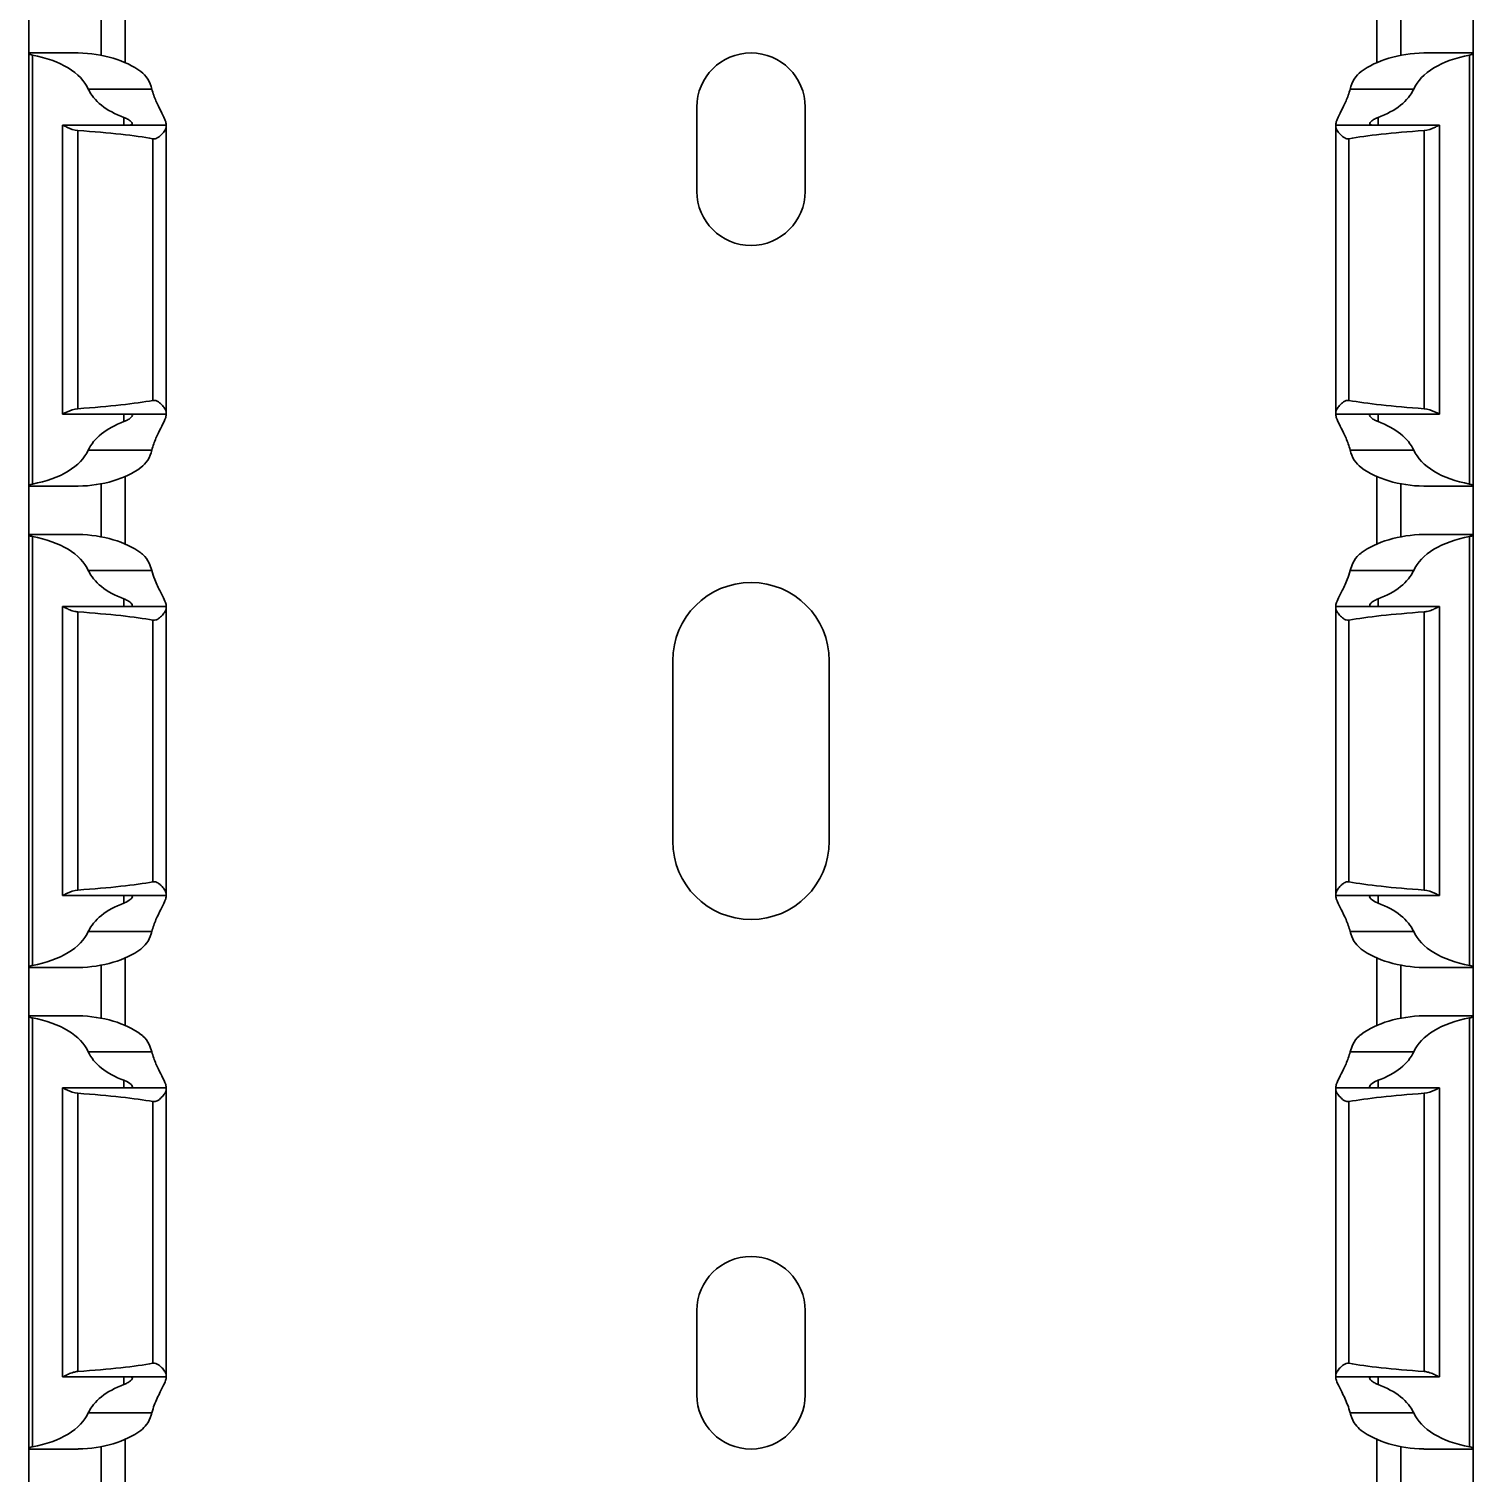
# Model space of a CAD drawing. Header units: millimetres. Extents: x -2573 to 2942, y -1220 to 2800.
# Drawn here: x 2882.4 to 2942.4, y 1582.6 to 1642.6 of the extents above; entities that cross this region are included whole.
import ezdxf

# ---------------------------------------------------------------- set-up
doc = ezdxf.new("R2010")
doc.units = ezdxf.units.MM

msp = doc.modelspace()

# ---------------------------------------------------------------- linework, layer by layer
at = {"linetype": 'Continuous', "lineweight": 30}
for p, q in [((2886.402, 1644.049), (2886.402, 1641.243)), ((2938.402, 1644.049), (2938.402, 1641.243)), ((2882.402, 1641.646), (2882.402, 1643.646)), ((2885.402, 1641.545), (2885.402, 1643.746)), ((2939.402, 1641.545), (2939.402, 1643.746)), ((2942.402, 1641.646), (2942.402, 1643.646)), ((2884.368, 1641.646), (2882.402, 1641.646)), ((2882.402, 1641.646), (2882.402, 1641.617)), ((2882.402, 1623.675), (2882.402, 1641.617)), ((2942.402, 1641.646), (2940.436, 1641.646)), ((2942.402, 1641.646), (2942.402, 1641.617)), ((2942.402, 1623.675), (2942.402, 1641.617)), ((2882.552, 1623.737), (2882.552, 1641.555)), ((2942.252, 1623.737), (2942.252, 1641.555)), ((2887.51, 1640.146), (2884.871, 1640.146)), ((2937.293, 1640.146), (2939.932, 1640.146)), ((2910.152, 1639.396), (2910.152, 1635.896)), ((2914.652, 1635.896), (2914.652, 1639.396)), ((2883.802, 1638.646), (2883.802, 1626.646)), ((2883.802, 1638.646), (2883.805, 1638.646)), ((2888.102, 1638.646), (2883.805, 1638.646)), ((2886.352, 1638.646), (2886.352, 1638.964)), ((2888.102, 1638.646), (2888.102, 1638.703)), ((2888.102, 1638.562), (2888.102, 1638.646)), ((2936.702, 1638.646), (2936.702, 1638.703)), ((2936.702, 1638.562), (2936.702, 1638.646)), ((2936.702, 1638.646), (2940.998, 1638.646)), ((2938.452, 1638.646), (2938.452, 1638.964)), ((2941.002, 1638.646), (2940.998, 1638.646)), ((2941.002, 1626.646), (2941.002, 1638.646)), ((2884.441, 1626.867), (2884.441, 1638.425)), ((2887.558, 1627.21), (2887.558, 1638.082)), ((2888.102, 1626.73), (2888.102, 1638.562)), ((2936.702, 1626.73), (2936.702, 1638.562)), ((2937.245, 1627.21), (2937.245, 1638.082)), ((2940.363, 1626.867), (2940.363, 1638.425)), ((2883.805, 1626.646), (2883.802, 1626.646)), ((2888.102, 1626.646), (2883.805, 1626.646)), ((2886.352, 1626.328), (2886.352, 1626.646)), ((2888.102, 1626.646), (2888.102, 1626.73)), ((2888.102, 1626.589), (2888.102, 1626.646)), ((2936.702, 1626.646), (2936.702, 1626.73)), ((2936.702, 1626.646), (2940.998, 1626.646)), ((2936.702, 1626.589), (2936.702, 1626.646)), ((2938.452, 1626.328), (2938.452, 1626.646)), ((2940.998, 1626.646), (2941.002, 1626.646)), ((2887.51, 1625.146), (2884.871, 1625.146)), ((2937.293, 1625.146), (2939.932, 1625.146)), ((2882.402, 1623.646), (2882.402, 1623.675)), ((2882.402, 1623.646), (2884.364, 1623.646)), ((2882.402, 1621.646), (2882.402, 1623.646)), ((2885.402, 1621.545), (2885.402, 1623.746)), ((2886.402, 1624.049), (2886.402, 1621.243)), ((2938.402, 1624.049), (2938.402, 1621.243)), ((2939.402, 1621.545), (2939.402, 1623.746)), ((2940.439, 1623.646), (2942.402, 1623.646)), ((2942.402, 1623.646), (2942.402, 1623.675)), ((2942.402, 1621.646), (2942.402, 1623.646)), ((2884.368, 1621.646), (2882.402, 1621.646)), ((2882.402, 1621.646), (2882.402, 1621.617)), ((2882.402, 1603.675), (2882.402, 1621.617)), ((2882.552, 1603.737), (2882.552, 1621.555)), ((2942.402, 1621.646), (2940.436, 1621.646)), ((2942.252, 1603.737), (2942.252, 1621.555)), ((2942.402, 1621.646), (2942.402, 1621.617)), ((2942.402, 1603.675), (2942.402, 1621.617)), ((2887.51, 1620.146), (2884.871, 1620.146)), ((2937.293, 1620.146), (2939.932, 1620.146)), ((2886.352, 1618.646), (2886.352, 1618.964)), ((2938.452, 1618.646), (2938.452, 1618.964)), ((2883.802, 1618.646), (2883.802, 1606.646)), ((2883.802, 1618.646), (2883.805, 1618.646)), ((2888.102, 1618.646), (2883.805, 1618.646)), ((2884.441, 1606.867), (2884.441, 1618.425)), ((2888.102, 1618.646), (2888.102, 1618.703)), ((2888.102, 1618.562), (2888.102, 1618.646)), ((2888.102, 1606.73), (2888.102, 1618.562)), ((2936.702, 1618.646), (2936.702, 1618.703)), ((2936.702, 1618.562), (2936.702, 1618.646)), ((2936.702, 1618.646), (2940.998, 1618.646)), ((2936.702, 1606.73), (2936.702, 1618.562)), ((2940.363, 1606.867), (2940.363, 1618.425)), ((2941.002, 1618.646), (2940.998, 1618.646)), ((2941.002, 1606.646), (2941.002, 1618.646)), ((2887.558, 1607.21), (2887.558, 1618.082)), ((2937.245, 1607.21), (2937.245, 1618.082)), ((2909.152, 1616.396), (2909.152, 1608.896)), ((2915.652, 1608.896), (2915.652, 1616.396)), ((2883.805, 1606.646), (2883.802, 1606.646)), ((2888.102, 1606.646), (2883.805, 1606.646)), ((2886.352, 1606.328), (2886.352, 1606.646)), ((2888.102, 1606.646), (2888.102, 1606.73)), ((2888.102, 1606.589), (2888.102, 1606.646)), ((2936.702, 1606.646), (2936.702, 1606.73)), ((2936.702, 1606.646), (2940.998, 1606.646)), ((2936.702, 1606.589), (2936.702, 1606.646)), ((2938.452, 1606.328), (2938.452, 1606.646)), ((2940.998, 1606.646), (2941.002, 1606.646)), ((2887.51, 1605.146), (2884.871, 1605.146)), ((2937.293, 1605.146), (2939.932, 1605.146)), ((2886.402, 1604.049), (2886.402, 1601.243)), ((2938.402, 1604.049), (2938.402, 1601.243)), ((2882.402, 1603.646), (2882.402, 1603.675)), ((2882.402, 1603.646), (2884.364, 1603.646)), ((2882.402, 1601.646), (2882.402, 1603.646)), ((2885.402, 1601.545), (2885.402, 1603.746)), ((2939.402, 1601.545), (2939.402, 1603.746)), ((2940.439, 1603.646), (2942.402, 1603.646)), ((2942.402, 1603.646), (2942.402, 1603.675)), ((2942.402, 1601.646), (2942.402, 1603.646)), ((2884.368, 1601.646), (2882.402, 1601.646)), ((2882.402, 1601.646), (2882.402, 1601.617)), ((2882.402, 1583.675), (2882.402, 1601.617)), ((2882.552, 1583.737), (2882.552, 1601.555)), ((2942.402, 1601.646), (2940.436, 1601.646)), ((2942.252, 1583.737), (2942.252, 1601.555)), ((2942.402, 1601.646), (2942.402, 1601.617)), ((2942.402, 1583.675), (2942.402, 1601.617)), ((2887.51, 1600.146), (2884.871, 1600.146)), ((2937.293, 1600.146), (2939.932, 1600.146)), ((2883.802, 1598.646), (2883.802, 1586.646)), ((2883.802, 1598.646), (2883.805, 1598.646)), ((2888.102, 1598.646), (2883.805, 1598.646)), ((2884.441, 1586.867), (2884.441, 1598.425)), ((2886.352, 1598.646), (2886.352, 1598.964)), ((2888.102, 1598.646), (2888.102, 1598.703)), ((2888.102, 1598.562), (2888.102, 1598.646)), ((2888.102, 1586.73), (2888.102, 1598.562)), ((2936.702, 1598.646), (2936.702, 1598.703)), ((2936.702, 1598.562), (2936.702, 1598.646)), ((2936.702, 1598.646), (2940.998, 1598.646)), ((2936.702, 1586.73), (2936.702, 1598.562)), ((2938.452, 1598.646), (2938.452, 1598.964)), ((2940.363, 1586.867), (2940.363, 1598.425)), ((2941.002, 1598.646), (2940.998, 1598.646)), ((2941.002, 1586.646), (2941.002, 1598.646)), ((2887.558, 1587.21), (2887.558, 1598.082)), ((2937.245, 1587.21), (2937.245, 1598.082)), ((2910.152, 1589.396), (2910.152, 1585.896)), ((2914.652, 1585.896), (2914.652, 1589.396)), ((2883.805, 1586.646), (2883.802, 1586.646)), ((2888.102, 1586.646), (2883.805, 1586.646)), ((2886.352, 1586.328), (2886.352, 1586.646)), ((2888.102, 1586.646), (2888.102, 1586.73)), ((2888.102, 1586.589), (2888.102, 1586.646)), ((2936.702, 1586.646), (2936.702, 1586.73)), ((2936.702, 1586.646), (2940.998, 1586.646)), ((2936.702, 1586.589), (2936.702, 1586.646)), ((2938.452, 1586.328), (2938.452, 1586.646)), ((2940.998, 1586.646), (2941.002, 1586.646)), ((2887.51, 1585.146), (2884.871, 1585.146)), ((2937.293, 1585.146), (2939.932, 1585.146)), ((2886.402, 1584.049), (2886.402, 1581.243)), ((2938.402, 1584.049), (2938.402, 1581.243)), ((2882.402, 1583.646), (2882.402, 1583.675)), ((2882.402, 1583.646), (2884.364, 1583.646)), ((2882.402, 1581.646), (2882.402, 1583.646)), ((2885.402, 1581.545), (2885.402, 1583.746)), ((2939.402, 1581.545), (2939.402, 1583.746)), ((2940.439, 1583.646), (2942.402, 1583.646)), ((2942.402, 1583.646), (2942.402, 1583.675)), ((2942.402, 1581.646), (2942.402, 1583.646))]:
    msp.add_line(p, q, dxfattribs=at)
for centre, radius, start, end in [((2912.402, 1639.396), 2.25, 0, 180), ((2912.402, 1635.896), 2.25, 180, 0), ((2912.402, 1616.396), 3.25, 0, 180), ((2912.402, 1608.896), 3.25, 180, 0), ((2912.402, 1589.396), 2.25, 0, 180), ((2912.402, 1585.896), 2.25, 180, 0)]:
    msp.add_arc(centre, radius, start, end, dxfattribs=at)
for centre, major_axis, ratio, start_param, end_param in [((2884.317, 1639.646), (3.464, 0), 0.57735, 0.660927, 1.531918), ((2940.486, 1639.646), (3.464, 0), 0.57735, 1.609674, 2.480666), ((2881.517, 1639.646), (3.464, 0), 0.57735, 0.25268, 1.267492), ((2943.286, 1639.646), (3.464, 0), 0.57735, 1.874101, 2.888912), ((2888.225, 1640.646), (3.464, 0), 0.57735, 3.394273, 4.140941), ((2936.578, 1640.646), (3.464, 0), 0.57735, 5.283837, 6.030505), ((2877.271, 1637.646), (11.43, 0), 0.087489, 0.451027, 0.892766), ((2947.532, 1637.646), (11.43, 0), 0.087489, 2.248826, 2.690566), ((2877.271, 1627.646), (11.43, 0), 0.087489, 5.390419, 5.832158), ((2947.532, 1627.646), (11.43, 0), 0.087489, 3.592619, 4.034359), ((2888.225, 1624.646), (3.464, 0), 0.57735, 2.142244, 2.888912), ((2936.578, 1624.646), (3.464, 0), 0.57735, 0.25268, 0.999349), ((2881.517, 1625.646), (3.464, 0), 0.57735, 5.015694, 6.030505), ((2943.286, 1625.646), (3.464, 0), 0.57735, 3.394273, 4.409084), ((2884.317, 1625.646), (3.464, 0), 0.57735, 4.751267, 5.622258), ((2940.486, 1625.646), (3.464, 0), 0.57735, 3.80252, 4.673511), ((2881.517, 1619.646), (3.464, 0), 0.57735, 0.25268, 1.267492), ((2884.317, 1619.646), (3.464, 0), 0.57735, 0.660927, 1.531918), ((2940.486, 1619.646), (3.464, 0), 0.57735, 1.609674, 2.480666), ((2943.286, 1619.646), (3.464, 0), 0.57735, 1.874101, 2.888912), ((2888.225, 1620.646), (3.464, 0), 0.57735, 3.394273, 4.140941), ((2936.578, 1620.646), (3.464, 0), 0.57735, 5.283837, 6.030505), ((2877.271, 1617.646), (11.43, 0), 0.087489, 0.451027, 0.892766), ((2947.532, 1617.646), (11.43, 0), 0.087489, 2.248826, 2.690566), ((2877.271, 1607.646), (11.43, 0), 0.087489, 5.390419, 5.832158), ((2947.532, 1607.646), (11.43, 0), 0.087489, 3.592619, 4.034359), ((2888.225, 1604.646), (3.464, 0), 0.57735, 2.142244, 2.888912), ((2936.578, 1604.646), (3.464, 0), 0.57735, 0.25268, 0.999349), ((2881.517, 1605.646), (3.464, 0), 0.57735, 5.015694, 6.030505), ((2943.286, 1605.646), (3.464, 0), 0.57735, 3.394273, 4.409084), ((2884.317, 1605.646), (3.464, 0), 0.57735, 4.751267, 5.622258), ((2940.486, 1605.646), (3.464, 0), 0.57735, 3.80252, 4.673511), ((2881.517, 1599.646), (3.464, 0), 0.57735, 0.25268, 1.267492), ((2884.317, 1599.646), (3.464, 0), 0.57735, 0.660927, 1.531918), ((2940.486, 1599.646), (3.464, 0), 0.57735, 1.609674, 2.480666), ((2943.286, 1599.646), (3.464, 0), 0.57735, 1.874101, 2.888912), ((2888.225, 1600.646), (3.464, 0), 0.57735, 3.394273, 4.140941), ((2936.578, 1600.646), (3.464, 0), 0.57735, 5.283837, 6.030505), ((2877.271, 1597.646), (11.43, 0), 0.087489, 0.451027, 0.892766), ((2947.532, 1597.646), (11.43, 0), 0.087489, 2.248826, 2.690566), ((2877.271, 1587.646), (11.43, 0), 0.087489, 5.390419, 5.832158), ((2947.532, 1587.646), (11.43, 0), 0.087489, 3.592619, 4.034359), ((2888.225, 1584.646), (3.464, 0), 0.57735, 2.142244, 2.888912), ((2936.578, 1584.646), (3.464, 0), 0.57735, 0.25268, 0.999349), ((2881.517, 1585.646), (3.464, 0), 0.57735, 5.015694, 6.030505), ((2943.286, 1585.646), (3.464, 0), 0.57735, 3.394273, 4.409084), ((2884.317, 1585.646), (3.464, 0), 0.57735, 4.751267, 5.622258), ((2940.486, 1585.646), (3.464, 0), 0.57735, 3.80252, 4.673511)]:
    msp.add_ellipse(centre, major_axis=major_axis, ratio=ratio, start_param=start_param, end_param=end_param, dxfattribs=at)
for points, knots in [([(2882.402, 1641.617), (2882.405, 1641.611), (2882.412, 1641.598), (2882.465, 1641.575), (2882.519, 1641.561), (2882.55, 1641.555), (2882.552, 1641.555)], [0, 0, 0, 0, 0.327128, 0.654054, 0.984568, 1, 1, 1, 1]), ([(2884.452, 1641.644), (2884.439, 1641.645), (2884.406, 1641.645), (2884.382, 1641.646), (2884.368, 1641.646)], [0, 0, 0, 0, 0.38156, 1, 1, 1, 1]), ([(2940.352, 1641.644), (2940.364, 1641.645), (2940.397, 1641.645), (2940.421, 1641.646), (2940.436, 1641.646)], [0, 0, 0, 0, 0.38156, 1, 1, 1, 1]), ([(2942.402, 1641.617), (2942.398, 1641.611), (2942.391, 1641.598), (2942.338, 1641.575), (2942.284, 1641.561), (2942.253, 1641.555), (2942.252, 1641.555)], [0, 0, 0, 0, 0.327128, 0.654054, 0.984568, 1, 1, 1, 1]), ([(2887.51, 1640.146), (2887.473, 1640.294), (2887.417, 1640.435), (2887.264, 1640.681), (2887.167, 1640.788), (2887.052, 1640.874)], [0, 0, 0, 0, 0.5, 0.5, 1, 1, 1, 1]), ([(2937.293, 1640.146), (2937.33, 1640.294), (2937.386, 1640.435), (2937.539, 1640.681), (2937.636, 1640.788), (2937.752, 1640.874)], [0, 0, 0, 0, 0.5, 0.5, 1, 1, 1, 1]), ([(2888.102, 1638.703), (2888.102, 1638.725), (2888.096, 1638.754), (2888.074, 1638.823), (2888.058, 1638.863), (2887.997, 1639), (2887.941, 1639.11), (2887.815, 1639.361), (2887.747, 1639.5), (2887.616, 1639.805), (2887.554, 1639.97), (2887.51, 1640.146)], [0, 0, 0, 0, 0.125, 0.125, 0.25, 0.25, 0.5, 0.5, 0.75, 0.75, 1, 1, 1, 1]), ([(2936.702, 1638.703), (2936.702, 1638.725), (2936.708, 1638.754), (2936.73, 1638.823), (2936.746, 1638.863), (2936.807, 1639), (2936.862, 1639.11), (2936.988, 1639.361), (2937.057, 1639.5), (2937.187, 1639.805), (2937.249, 1639.97), (2937.293, 1640.146)], [0, 0, 0, 0, 0.125, 0.125, 0.25, 0.25, 0.5, 0.5, 0.75, 0.75, 1, 1, 1, 1]), ([(2883.805, 1638.646), (2883.814, 1638.646), (2883.837, 1638.635), (2883.908, 1638.6), (2883.956, 1638.575), (2884.124, 1638.496), (2884.274, 1638.436), (2884.441, 1638.425)], [0, 0, 0, 0, 0.25, 0.25, 0.5, 0.5, 1, 1, 1, 1]), ([(2886.352, 1638.964), (2886.373, 1638.955), (2886.458, 1638.922), (2886.585, 1638.848), (2886.692, 1638.754), (2886.713, 1638.683), (2886.652, 1638.65), (2886.559, 1638.647), (2886.515, 1638.646)], [0, 0, 0, 0, 0.061095, 0.242582, 0.448569, 0.652495, 0.836791, 1, 1, 1, 1]), ([(2938.452, 1638.964), (2938.43, 1638.955), (2938.346, 1638.922), (2938.218, 1638.848), (2938.112, 1638.754), (2938.09, 1638.683), (2938.152, 1638.65), (2938.244, 1638.647), (2938.288, 1638.646)], [0, 0, 0, 0, 0.061095, 0.242582, 0.448569, 0.652495, 0.836791, 1, 1, 1, 1]), ([(2940.998, 1638.646), (2940.99, 1638.646), (2940.966, 1638.635), (2940.896, 1638.6), (2940.848, 1638.575), (2940.679, 1638.496), (2940.529, 1638.436), (2940.363, 1638.425)], [0, 0, 0, 0, 0.25, 0.25, 0.5, 0.5, 1, 1, 1, 1]), ([(2887.558, 1638.082), (2887.575, 1638.08), (2887.617, 1638.075), (2887.698, 1638.092), (2887.814, 1638.156), (2887.94, 1638.277), (2888.048, 1638.415), (2888.097, 1638.511), (2888.101, 1638.551), (2888.102, 1638.562)], [0, 0, 0, 0, 0.05256, 0.130506, 0.247862, 0.469482, 0.7124, 0.920773, 1, 1, 1, 1]), ([(2937.245, 1638.082), (2937.228, 1638.08), (2937.186, 1638.075), (2937.106, 1638.092), (2936.99, 1638.156), (2936.863, 1638.277), (2936.756, 1638.415), (2936.706, 1638.511), (2936.703, 1638.551), (2936.702, 1638.562)], [0, 0, 0, 0, 0.05256, 0.130506, 0.247862, 0.469482, 0.7124, 0.920773, 1, 1, 1, 1]), ([(2888.102, 1626.73), (2888.102, 1626.763), (2888.085, 1626.805), (2888.03, 1626.898), (2887.992, 1626.949), (2887.902, 1627.051), (2887.849, 1627.104), (2887.752, 1627.17), (2887.718, 1627.189), (2887.64, 1627.214), (2887.598, 1627.217), (2887.558, 1627.21)], [0, 0, 0, 0, 0.25, 0.25, 0.5, 0.5, 0.75, 0.75, 0.875, 0.875, 1, 1, 1, 1]), ([(2936.702, 1626.73), (2936.702, 1626.763), (2936.719, 1626.805), (2936.773, 1626.898), (2936.811, 1626.949), (2936.902, 1627.051), (2936.955, 1627.104), (2937.051, 1627.17), (2937.086, 1627.189), (2937.163, 1627.214), (2937.205, 1627.217), (2937.245, 1627.21)], [0, 0, 0, 0, 0.25, 0.25, 0.5, 0.5, 0.75, 0.75, 0.875, 0.875, 1, 1, 1, 1]), ([(2884.441, 1626.867), (2884.274, 1626.855), (2884.124, 1626.795), (2883.955, 1626.717), (2883.908, 1626.692), (2883.837, 1626.657), (2883.814, 1626.646), (2883.805, 1626.646)], [0, 0, 0, 0, 0.5, 0.5, 0.75, 0.75, 1, 1, 1, 1]), ([(2886.515, 1626.646), (2886.552, 1626.645), (2886.637, 1626.643), (2886.703, 1626.618), (2886.705, 1626.564), (2886.635, 1626.484), (2886.513, 1626.397), (2886.399, 1626.348), (2886.352, 1626.328)], [0, 0, 0, 0, 0.135857, 0.312226, 0.485093, 0.664265, 0.859769, 1, 1, 1, 1]), ([(2938.288, 1626.646), (2938.251, 1626.645), (2938.166, 1626.643), (2938.1, 1626.618), (2938.098, 1626.564), (2938.168, 1626.484), (2938.29, 1626.397), (2938.404, 1626.348), (2938.452, 1626.328)], [0, 0, 0, 0, 0.135857, 0.312226, 0.485093, 0.664265, 0.859769, 1, 1, 1, 1]), ([(2940.363, 1626.867), (2940.529, 1626.855), (2940.679, 1626.795), (2940.848, 1626.717), (2940.895, 1626.692), (2940.966, 1626.657), (2940.99, 1626.646), (2940.998, 1626.646)], [0, 0, 0, 0, 0.5, 0.5, 0.75, 0.75, 1, 1, 1, 1]), ([(2887.51, 1625.146), (2887.554, 1625.323), (2887.616, 1625.488), (2887.747, 1625.791), (2887.816, 1625.932), (2887.941, 1626.181), (2887.997, 1626.292), (2888.057, 1626.428), (2888.073, 1626.468), (2888.096, 1626.537), (2888.102, 1626.566), (2888.102, 1626.589)], [0, 0, 0, 0, 0.25, 0.25, 0.5, 0.5, 0.75, 0.75, 0.875, 0.875, 1, 1, 1, 1]), ([(2937.293, 1625.146), (2937.249, 1625.323), (2937.187, 1625.488), (2937.057, 1625.791), (2936.987, 1625.932), (2936.863, 1626.181), (2936.806, 1626.292), (2936.746, 1626.428), (2936.73, 1626.468), (2936.708, 1626.537), (2936.702, 1626.566), (2936.702, 1626.589)], [0, 0, 0, 0, 0.25, 0.25, 0.5, 0.5, 0.75, 0.75, 0.875, 0.875, 1, 1, 1, 1]), ([(2887.052, 1624.418), (2887.167, 1624.504), (2887.264, 1624.61), (2887.417, 1624.857), (2887.473, 1624.997), (2887.51, 1625.146)], [0, 0, 0, 0, 0.5, 0.5, 1, 1, 1, 1]), ([(2937.752, 1624.418), (2937.637, 1624.504), (2937.539, 1624.61), (2937.386, 1624.857), (2937.331, 1624.997), (2937.293, 1625.146)], [0, 0, 0, 0, 0.5, 0.5, 1, 1, 1, 1]), ([(2882.552, 1623.737), (2882.506, 1623.729), (2882.468, 1623.718), (2882.416, 1623.695), (2882.402, 1623.684), (2882.402, 1623.675)], [0, 0, 0, 0, 0.5, 0.5, 1, 1, 1, 1]), ([(2884.364, 1623.646), (2884.365, 1623.646), (2884.381, 1623.645), (2884.416, 1623.647), (2884.448, 1623.647), (2884.452, 1623.647)], [0, 0, 0, 0, 0.038177, 0.8889219, 1, 1, 1, 1]), ([(2940.439, 1623.646), (2940.439, 1623.646), (2940.422, 1623.645), (2940.388, 1623.647), (2940.355, 1623.647), (2940.352, 1623.647)], [0, 0, 0, 0, 0.038177, 0.8889219, 1, 1, 1, 1]), ([(2942.252, 1623.737), (2942.297, 1623.729), (2942.336, 1623.718), (2942.388, 1623.695), (2942.402, 1623.684), (2942.402, 1623.675)], [0, 0, 0, 0, 0.5, 0.5, 1, 1, 1, 1]), ([(2882.402, 1621.617), (2882.405, 1621.611), (2882.412, 1621.598), (2882.465, 1621.575), (2882.519, 1621.561), (2882.55, 1621.555), (2882.552, 1621.555)], [0, 0, 0, 0, 0.327129, 0.654035, 0.984568, 1, 1, 1, 1]), ([(2884.452, 1621.644), (2884.439, 1621.645), (2884.406, 1621.645), (2884.382, 1621.646), (2884.368, 1621.646)], [0, 0, 0, 0, 0.38156, 1, 1, 1, 1]), ([(2940.352, 1621.644), (2940.364, 1621.645), (2940.397, 1621.645), (2940.421, 1621.646), (2940.436, 1621.646)], [0, 0, 0, 0, 0.38156, 1, 1, 1, 1]), ([(2942.402, 1621.617), (2942.398, 1621.611), (2942.391, 1621.598), (2942.338, 1621.575), (2942.284, 1621.561), (2942.253, 1621.555), (2942.252, 1621.555)], [0, 0, 0, 0, 0.327129, 0.654035, 0.984568, 1, 1, 1, 1]), ([(2887.51, 1620.146), (2887.478, 1620.25), (2887.399, 1620.503), (2887.224, 1620.737), (2887.081, 1620.851), (2887.052, 1620.874)], [0, 0, 0, 0, 0.360865, 0.870433, 1, 1, 1, 1]), ([(2937.293, 1620.146), (2937.326, 1620.25), (2937.404, 1620.503), (2937.58, 1620.737), (2937.723, 1620.851), (2937.752, 1620.874)], [0, 0, 0, 0, 0.360865, 0.870433, 1, 1, 1, 1]), ([(2888.102, 1618.703), (2888.101, 1618.713), (2888.098, 1618.765), (2888.034, 1618.927), (2887.86, 1619.272), (2887.649, 1619.689), (2887.549, 1620.019), (2887.51, 1620.146)], [0, 0, 0, 0, 0.052332, 0.27279, 0.517649, 0.81495, 1, 1, 1, 1]), ([(2936.702, 1618.703), (2936.702, 1618.713), (2936.706, 1618.765), (2936.769, 1618.927), (2936.943, 1619.272), (2937.154, 1619.689), (2937.255, 1620.019), (2937.293, 1620.146)], [0, 0, 0, 0, 0.052332, 0.27279, 0.517649, 0.81495, 1, 1, 1, 1]), ([(2886.352, 1618.964), (2886.373, 1618.955), (2886.458, 1618.922), (2886.585, 1618.848), (2886.692, 1618.754), (2886.713, 1618.683), (2886.652, 1618.65), (2886.559, 1618.647), (2886.515, 1618.646)], [0, 0, 0, 0, 0.061102, 0.24258, 0.448574, 0.652499, 0.836791, 1, 1, 1, 1]), ([(2938.452, 1618.964), (2938.43, 1618.955), (2938.346, 1618.922), (2938.218, 1618.848), (2938.112, 1618.754), (2938.09, 1618.683), (2938.152, 1618.65), (2938.244, 1618.647), (2938.288, 1618.646)], [0, 0, 0, 0, 0.061102, 0.24258, 0.448574, 0.652499, 0.836791, 1, 1, 1, 1]), ([(2883.805, 1618.646), (2883.812, 1618.644), (2883.83, 1618.64), (2883.911, 1618.598), (2884.054, 1618.527), (2884.236, 1618.453), (2884.38, 1618.433), (2884.441, 1618.425)], [0, 0, 0, 0, 0.135391, 0.340148, 0.559259, 0.813312, 1, 1, 1, 1]), ([(2887.558, 1618.082), (2887.598, 1618.075), (2887.64, 1618.078), (2887.718, 1618.102), (2887.753, 1618.122), (2887.849, 1618.188), (2887.901, 1618.24), (2887.993, 1618.343), (2888.03, 1618.394), (2888.085, 1618.487), (2888.102, 1618.529), (2888.102, 1618.562)], [0, 0, 0, 0, 0.125, 0.125, 0.25, 0.25, 0.5, 0.5, 0.75, 0.75, 1, 1, 1, 1]), ([(2937.245, 1618.082), (2937.205, 1618.075), (2937.163, 1618.078), (2937.086, 1618.102), (2937.051, 1618.122), (2936.954, 1618.188), (2936.902, 1618.24), (2936.811, 1618.343), (2936.773, 1618.394), (2936.718, 1618.487), (2936.702, 1618.529), (2936.702, 1618.562)], [0, 0, 0, 0, 0.125, 0.125, 0.25, 0.25, 0.5, 0.5, 0.75, 0.75, 1, 1, 1, 1]), ([(2940.998, 1618.646), (2940.991, 1618.644), (2940.973, 1618.64), (2940.893, 1618.598), (2940.749, 1618.527), (2940.567, 1618.453), (2940.424, 1618.433), (2940.363, 1618.425)], [0, 0, 0, 0, 0.135391, 0.340148, 0.559259, 0.813312, 1, 1, 1, 1]), ([(2884.441, 1606.867), (2884.274, 1606.855), (2884.124, 1606.795), (2883.955, 1606.717), (2883.908, 1606.692), (2883.837, 1606.657), (2883.814, 1606.646), (2883.805, 1606.646)], [0, 0, 0, 0, 0.5, 0.5, 0.75, 0.75, 1, 1, 1, 1]), ([(2888.102, 1606.73), (2888.097, 1606.754), (2888.087, 1606.812), (2888.003, 1606.94), (2887.888, 1607.069), (2887.772, 1607.161), (2887.68, 1607.206), (2887.607, 1607.217), (2887.57, 1607.212), (2887.558, 1607.21)], [0, 0, 0, 0, 0.163841, 0.401493, 0.643549, 0.778476, 0.884705, 0.962581, 1, 1, 1, 1]), ([(2936.702, 1606.73), (2936.706, 1606.754), (2936.716, 1606.812), (2936.801, 1606.94), (2936.916, 1607.069), (2937.031, 1607.161), (2937.123, 1607.206), (2937.196, 1607.217), (2937.233, 1607.212), (2937.245, 1607.21)], [0, 0, 0, 0, 0.163841, 0.401493, 0.643549, 0.778476, 0.884705, 0.962581, 1, 1, 1, 1]), ([(2940.363, 1606.867), (2940.529, 1606.855), (2940.679, 1606.795), (2940.848, 1606.717), (2940.895, 1606.692), (2940.966, 1606.657), (2940.99, 1606.646), (2940.998, 1606.646)], [0, 0, 0, 0, 0.5, 0.5, 0.75, 0.75, 1, 1, 1, 1]), ([(2886.515, 1606.646), (2886.589, 1606.646), (2886.644, 1606.641), (2886.704, 1606.611), (2886.709, 1606.587), (2886.655, 1606.491), (2886.53, 1606.394), (2886.352, 1606.328)], [0, 0, 0, 0, 0.25, 0.25, 0.5, 0.5, 1, 1, 1, 1]), ([(2887.51, 1605.146), (2887.554, 1605.323), (2887.616, 1605.488), (2887.747, 1605.791), (2887.816, 1605.932), (2887.941, 1606.181), (2887.997, 1606.292), (2888.057, 1606.428), (2888.073, 1606.468), (2888.096, 1606.537), (2888.102, 1606.566), (2888.102, 1606.589)], [0, 0, 0, 0, 0.25, 0.25, 0.5, 0.5, 0.75, 0.75, 0.875, 0.875, 1, 1, 1, 1]), ([(2937.293, 1605.146), (2937.249, 1605.323), (2937.187, 1605.488), (2937.057, 1605.791), (2936.987, 1605.932), (2936.863, 1606.181), (2936.806, 1606.292), (2936.746, 1606.428), (2936.73, 1606.468), (2936.708, 1606.537), (2936.702, 1606.566), (2936.702, 1606.589)], [0, 0, 0, 0, 0.25, 0.25, 0.5, 0.5, 0.75, 0.75, 0.875, 0.875, 1, 1, 1, 1]), ([(2938.288, 1606.646), (2938.214, 1606.646), (2938.159, 1606.641), (2938.099, 1606.611), (2938.094, 1606.587), (2938.148, 1606.491), (2938.273, 1606.394), (2938.452, 1606.328)], [0, 0, 0, 0, 0.25, 0.25, 0.5, 0.5, 1, 1, 1, 1]), ([(2887.052, 1604.418), (2887.137, 1604.494), (2887.327, 1604.663), (2887.454, 1604.937), (2887.501, 1605.113), (2887.51, 1605.146)], [0, 0, 0, 0, 0.399191, 0.889576, 1, 1, 1, 1]), ([(2937.752, 1604.418), (2937.666, 1604.494), (2937.476, 1604.663), (2937.35, 1604.937), (2937.302, 1605.113), (2937.293, 1605.146)], [0, 0, 0, 0, 0.399191, 0.889576, 1, 1, 1, 1]), ([(2882.552, 1603.737), (2882.541, 1603.735), (2882.503, 1603.728), (2882.448, 1603.711), (2882.408, 1603.69), (2882.404, 1603.679), (2882.402, 1603.675)], [0, 0, 0, 0, 0.11765, 0.430948, 0.757415, 1, 1, 1, 1]), ([(2884.364, 1603.646), (2884.365, 1603.646), (2884.381, 1603.645), (2884.416, 1603.647), (2884.448, 1603.647), (2884.452, 1603.647)], [0, 0, 0, 0, 0.038181, 0.888918, 1, 1, 1, 1]), ([(2940.439, 1603.646), (2940.439, 1603.646), (2940.422, 1603.645), (2940.388, 1603.647), (2940.355, 1603.647), (2940.352, 1603.647)], [0, 0, 0, 0, 0.038181, 0.888918, 1, 1, 1, 1]), ([(2942.252, 1603.737), (2942.262, 1603.735), (2942.301, 1603.728), (2942.355, 1603.711), (2942.395, 1603.69), (2942.4, 1603.679), (2942.402, 1603.675)], [0, 0, 0, 0, 0.11765, 0.430948, 0.757415, 1, 1, 1, 1]), ([(2882.402, 1601.617), (2882.405, 1601.611), (2882.412, 1601.598), (2882.465, 1601.575), (2882.519, 1601.561), (2882.55, 1601.555), (2882.552, 1601.555)], [0, 0, 0, 0, 0.327116, 0.654047, 0.984567, 1, 1, 1, 1]), ([(2884.452, 1601.644), (2884.439, 1601.645), (2884.406, 1601.645), (2884.382, 1601.646), (2884.368, 1601.646)], [0, 0, 0, 0, 0.38156, 1, 1, 1, 1]), ([(2940.352, 1601.644), (2940.364, 1601.645), (2940.397, 1601.645), (2940.421, 1601.646), (2940.436, 1601.646)], [0, 0, 0, 0, 0.38156, 1, 1, 1, 1]), ([(2942.402, 1601.617), (2942.398, 1601.611), (2942.391, 1601.598), (2942.338, 1601.575), (2942.284, 1601.561), (2942.253, 1601.555), (2942.252, 1601.555)], [0, 0, 0, 0, 0.327116, 0.654047, 0.984567, 1, 1, 1, 1]), ([(2887.51, 1600.146), (2887.478, 1600.25), (2887.399, 1600.503), (2887.224, 1600.737), (2887.081, 1600.851), (2887.052, 1600.874)], [0, 0, 0, 0, 0.360891, 0.870434, 1, 1, 1, 1]), ([(2937.293, 1600.146), (2937.326, 1600.25), (2937.404, 1600.503), (2937.58, 1600.737), (2937.723, 1600.851), (2937.752, 1600.874)], [0, 0, 0, 0, 0.360891, 0.870434, 1, 1, 1, 1]), ([(2888.102, 1598.703), (2888.102, 1598.725), (2888.096, 1598.754), (2888.074, 1598.823), (2888.058, 1598.863), (2887.997, 1599), (2887.941, 1599.11), (2887.815, 1599.361), (2887.747, 1599.5), (2887.616, 1599.805), (2887.554, 1599.97), (2887.51, 1600.146)], [0, 0, 0, 0, 0.125, 0.125, 0.25, 0.25, 0.5, 0.5, 0.75, 0.75, 1, 1, 1, 1]), ([(2936.702, 1598.703), (2936.702, 1598.725), (2936.708, 1598.754), (2936.73, 1598.823), (2936.746, 1598.863), (2936.807, 1599), (2936.862, 1599.11), (2936.988, 1599.361), (2937.057, 1599.5), (2937.187, 1599.805), (2937.249, 1599.97), (2937.293, 1600.146)], [0, 0, 0, 0, 0.125, 0.125, 0.25, 0.25, 0.5, 0.5, 0.75, 0.75, 1, 1, 1, 1]), ([(2883.805, 1598.646), (2883.814, 1598.646), (2883.837, 1598.635), (2883.908, 1598.6), (2883.956, 1598.575), (2884.124, 1598.496), (2884.274, 1598.436), (2884.441, 1598.425)], [0, 0, 0, 0, 0.25, 0.25, 0.5, 0.5, 1, 1, 1, 1]), ([(2886.352, 1598.964), (2886.531, 1598.897), (2886.656, 1598.8), (2886.709, 1598.705), (2886.704, 1598.68), (2886.644, 1598.651), (2886.59, 1598.646), (2886.515, 1598.646)], [0, 0, 0, 0, 0.5, 0.5, 0.75, 0.75, 1, 1, 1, 1]), ([(2887.558, 1598.082), (2887.575, 1598.08), (2887.617, 1598.075), (2887.698, 1598.092), (2887.814, 1598.156), (2887.94, 1598.277), (2888.048, 1598.415), (2888.097, 1598.511), (2888.101, 1598.551), (2888.102, 1598.562)], [0, 0, 0, 0, 0.052558, 0.130504, 0.247861, 0.469463, 0.712401, 0.920759, 1, 1, 1, 1]), ([(2937.245, 1598.082), (2937.228, 1598.08), (2937.186, 1598.075), (2937.106, 1598.092), (2936.99, 1598.156), (2936.863, 1598.277), (2936.756, 1598.415), (2936.706, 1598.511), (2936.703, 1598.551), (2936.702, 1598.562)], [0, 0, 0, 0, 0.052558, 0.130504, 0.247861, 0.469463, 0.712401, 0.920759, 1, 1, 1, 1]), ([(2938.452, 1598.964), (2938.272, 1598.897), (2938.148, 1598.8), (2938.094, 1598.705), (2938.099, 1598.68), (2938.159, 1598.651), (2938.214, 1598.646), (2938.288, 1598.646)], [0, 0, 0, 0, 0.5, 0.5, 0.75, 0.75, 1, 1, 1, 1]), ([(2940.998, 1598.646), (2940.99, 1598.646), (2940.966, 1598.635), (2940.896, 1598.6), (2940.848, 1598.575), (2940.679, 1598.496), (2940.529, 1598.436), (2940.363, 1598.425)], [0, 0, 0, 0, 0.25, 0.25, 0.5, 0.5, 1, 1, 1, 1]), ([(2888.102, 1586.73), (2888.102, 1586.763), (2888.085, 1586.805), (2888.03, 1586.898), (2887.992, 1586.949), (2887.902, 1587.051), (2887.849, 1587.104), (2887.752, 1587.17), (2887.718, 1587.189), (2887.64, 1587.214), (2887.598, 1587.217), (2887.558, 1587.21)], [0, 0, 0, 0, 0.25, 0.25, 0.5, 0.5, 0.75, 0.75, 0.875, 0.875, 1, 1, 1, 1]), ([(2936.702, 1586.73), (2936.702, 1586.763), (2936.719, 1586.805), (2936.773, 1586.898), (2936.811, 1586.949), (2936.902, 1587.051), (2936.955, 1587.104), (2937.051, 1587.17), (2937.086, 1587.189), (2937.163, 1587.214), (2937.205, 1587.217), (2937.245, 1587.21)], [0, 0, 0, 0, 0.25, 0.25, 0.5, 0.5, 0.75, 0.75, 0.875, 0.875, 1, 1, 1, 1]), ([(2884.441, 1586.867), (2884.437, 1586.867), (2884.371, 1586.862), (2884.228, 1586.833), (2884.039, 1586.759), (2883.893, 1586.685), (2883.823, 1586.649), (2883.809, 1586.647), (2883.805, 1586.646)], [0, 0, 0, 0, 0.012017, 0.198653, 0.447303, 0.698712, 0.909614, 1, 1, 1, 1]), ([(2886.515, 1586.646), (2886.552, 1586.645), (2886.637, 1586.643), (2886.703, 1586.618), (2886.705, 1586.564), (2886.635, 1586.484), (2886.513, 1586.397), (2886.399, 1586.348), (2886.352, 1586.328)], [0, 0, 0, 0, 0.135856, 0.312224, 0.485089, 0.66426, 0.859763, 1, 1, 1, 1]), ([(2887.51, 1585.146), (2887.518, 1585.176), (2887.583, 1585.423), (2887.769, 1585.849), (2887.997, 1586.286), (2888.094, 1586.508), (2888.1, 1586.573), (2888.102, 1586.589)], [0, 0, 0, 0, 0.043589, 0.353892, 0.672585, 0.920218, 1, 1, 1, 1]), ([(2937.293, 1585.146), (2937.285, 1585.176), (2937.22, 1585.423), (2937.034, 1585.849), (2936.806, 1586.286), (2936.709, 1586.508), (2936.703, 1586.573), (2936.702, 1586.589)], [0, 0, 0, 0, 0.043589, 0.353892, 0.672585, 0.920218, 1, 1, 1, 1]), ([(2938.288, 1586.646), (2938.251, 1586.645), (2938.166, 1586.643), (2938.1, 1586.618), (2938.098, 1586.564), (2938.168, 1586.484), (2938.29, 1586.397), (2938.404, 1586.348), (2938.452, 1586.328)], [0, 0, 0, 0, 0.135856, 0.312224, 0.485089, 0.66426, 0.859763, 1, 1, 1, 1]), ([(2940.363, 1586.867), (2940.367, 1586.867), (2940.432, 1586.862), (2940.576, 1586.833), (2940.764, 1586.759), (2940.91, 1586.685), (2940.98, 1586.649), (2940.994, 1586.647), (2940.998, 1586.646)], [0, 0, 0, 0, 0.012017, 0.198653, 0.447303, 0.698712, 0.909614, 1, 1, 1, 1]), ([(2887.052, 1584.418), (2887.137, 1584.494), (2887.327, 1584.663), (2887.454, 1584.937), (2887.501, 1585.113), (2887.51, 1585.146)], [0, 0, 0, 0, 0.399215, 0.889605, 1, 1, 1, 1]), ([(2937.752, 1584.418), (2937.666, 1584.494), (2937.476, 1584.663), (2937.35, 1584.937), (2937.302, 1585.113), (2937.293, 1585.146)], [0, 0, 0, 0, 0.399215, 0.889605, 1, 1, 1, 1]), ([(2882.552, 1583.737), (2882.541, 1583.735), (2882.503, 1583.728), (2882.448, 1583.711), (2882.408, 1583.69), (2882.404, 1583.679), (2882.402, 1583.675)], [0, 0, 0, 0, 0.117635, 0.430951, 0.757398, 1, 1, 1, 1]), ([(2884.364, 1583.646), (2884.365, 1583.646), (2884.381, 1583.645), (2884.416, 1583.647), (2884.448, 1583.647), (2884.452, 1583.647)], [0, 0, 0, 0, 0.038181, 0.888923, 1, 1, 1, 1]), ([(2940.439, 1583.646), (2940.439, 1583.646), (2940.422, 1583.645), (2940.388, 1583.647), (2940.355, 1583.647), (2940.352, 1583.647)], [0, 0, 0, 0, 0.038181, 0.888923, 1, 1, 1, 1]), ([(2942.252, 1583.737), (2942.262, 1583.735), (2942.301, 1583.728), (2942.355, 1583.711), (2942.395, 1583.69), (2942.4, 1583.679), (2942.402, 1583.675)], [0, 0, 0, 0, 0.117635, 0.430951, 0.757398, 1, 1, 1, 1])]:
    msp.add_open_spline(points, degree=3, knots=knots, dxfattribs=at)

doc.saveas('drawing.dxf')
